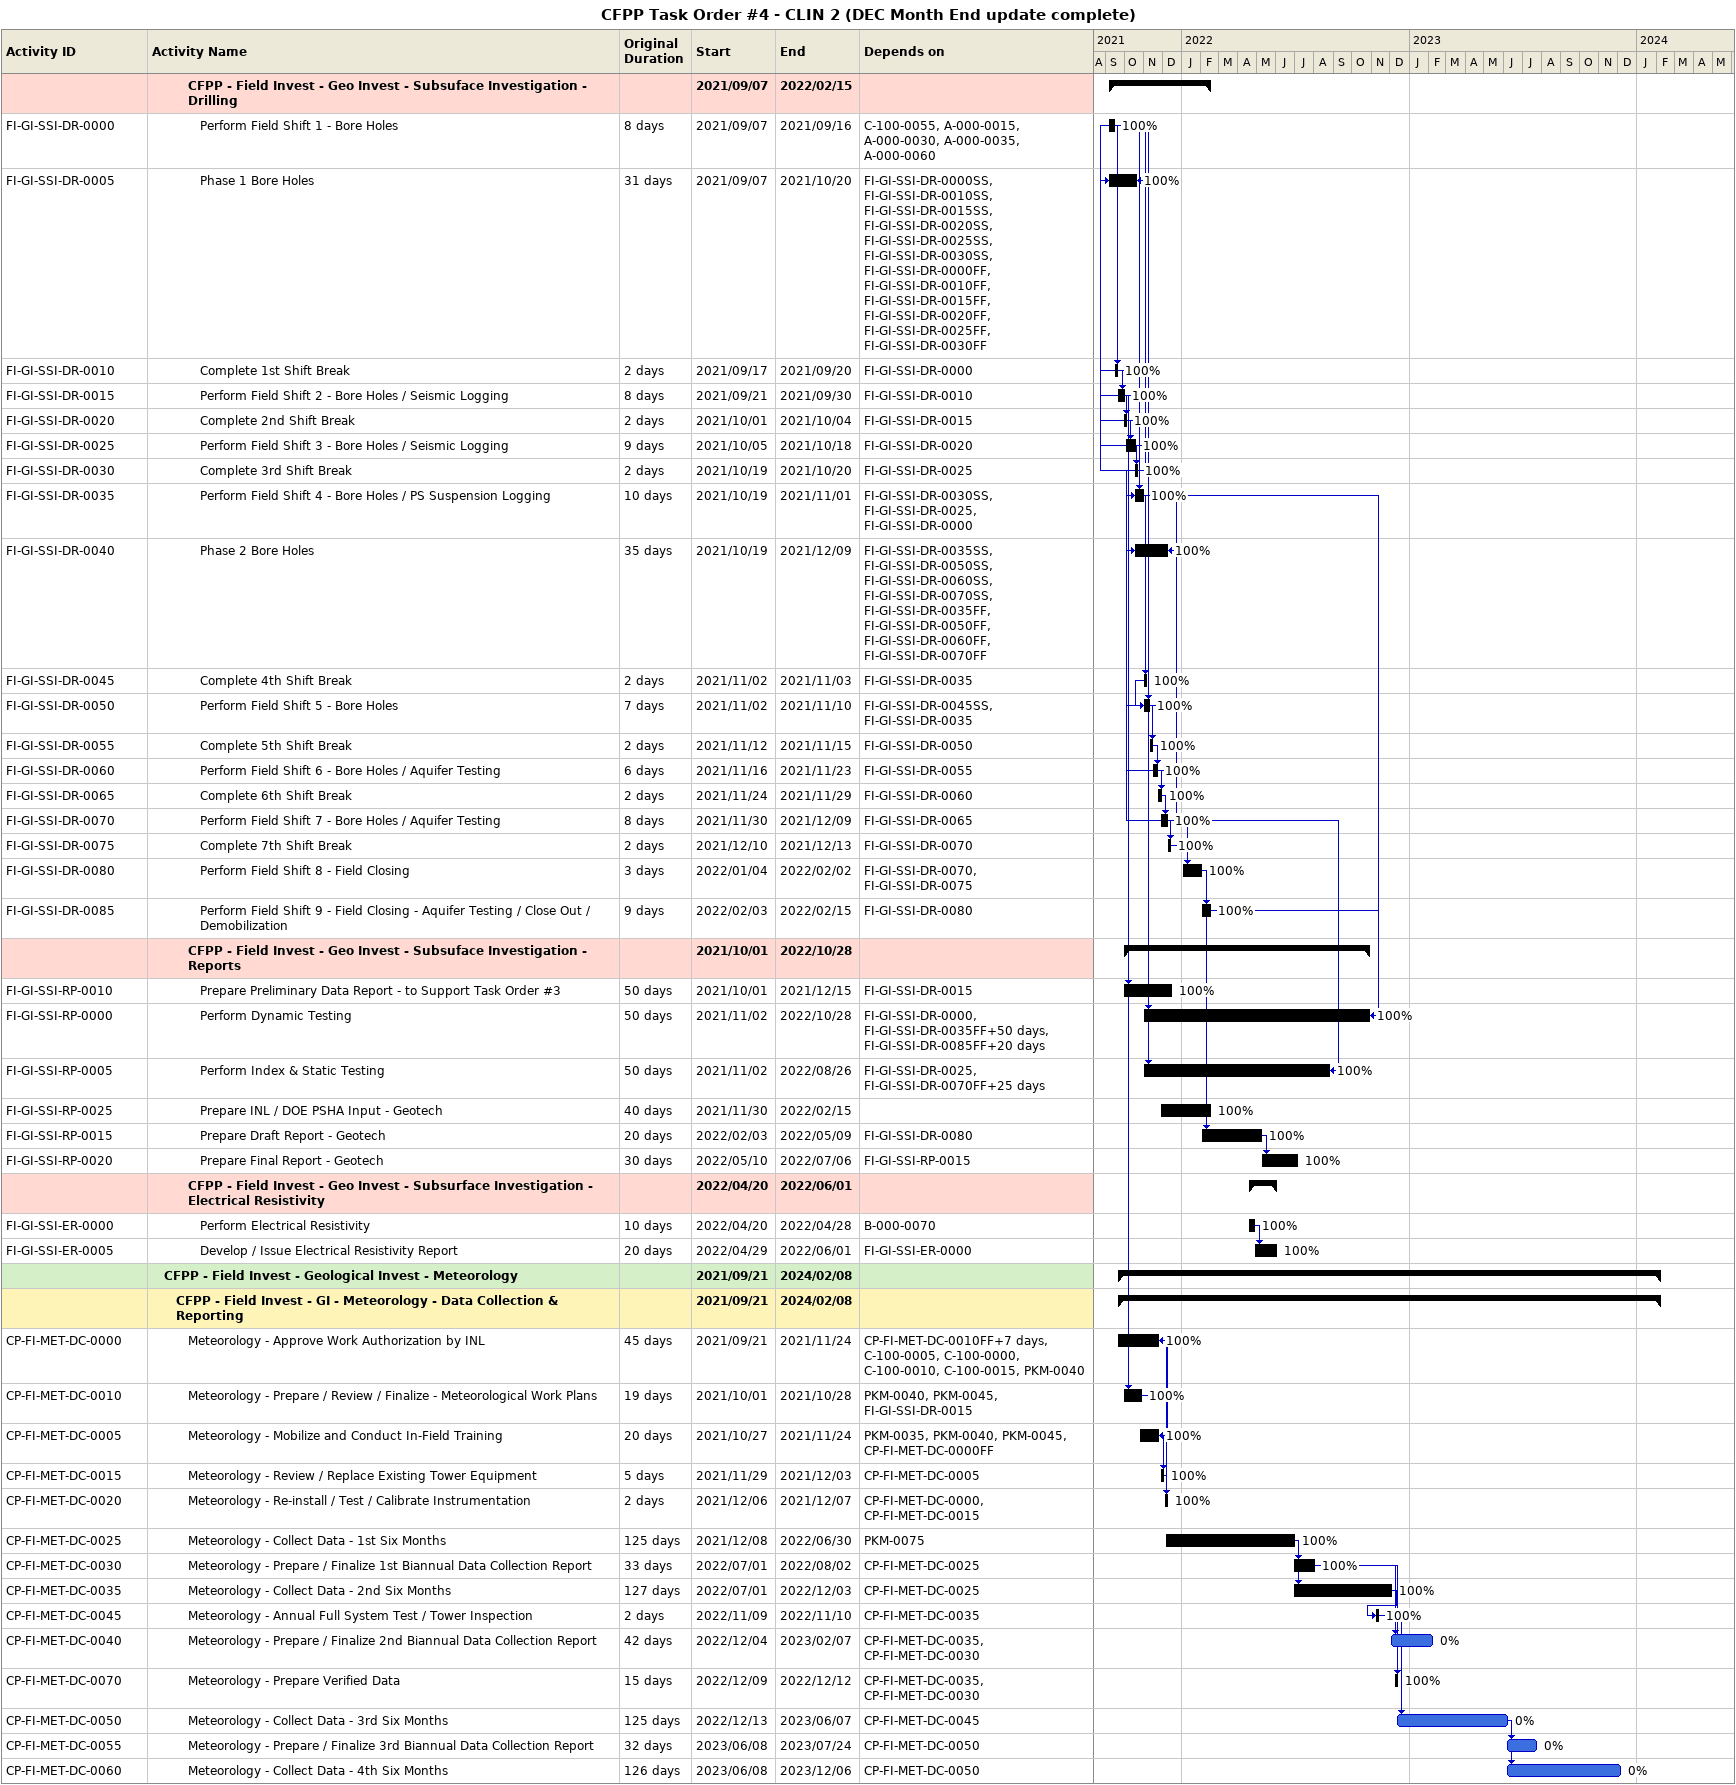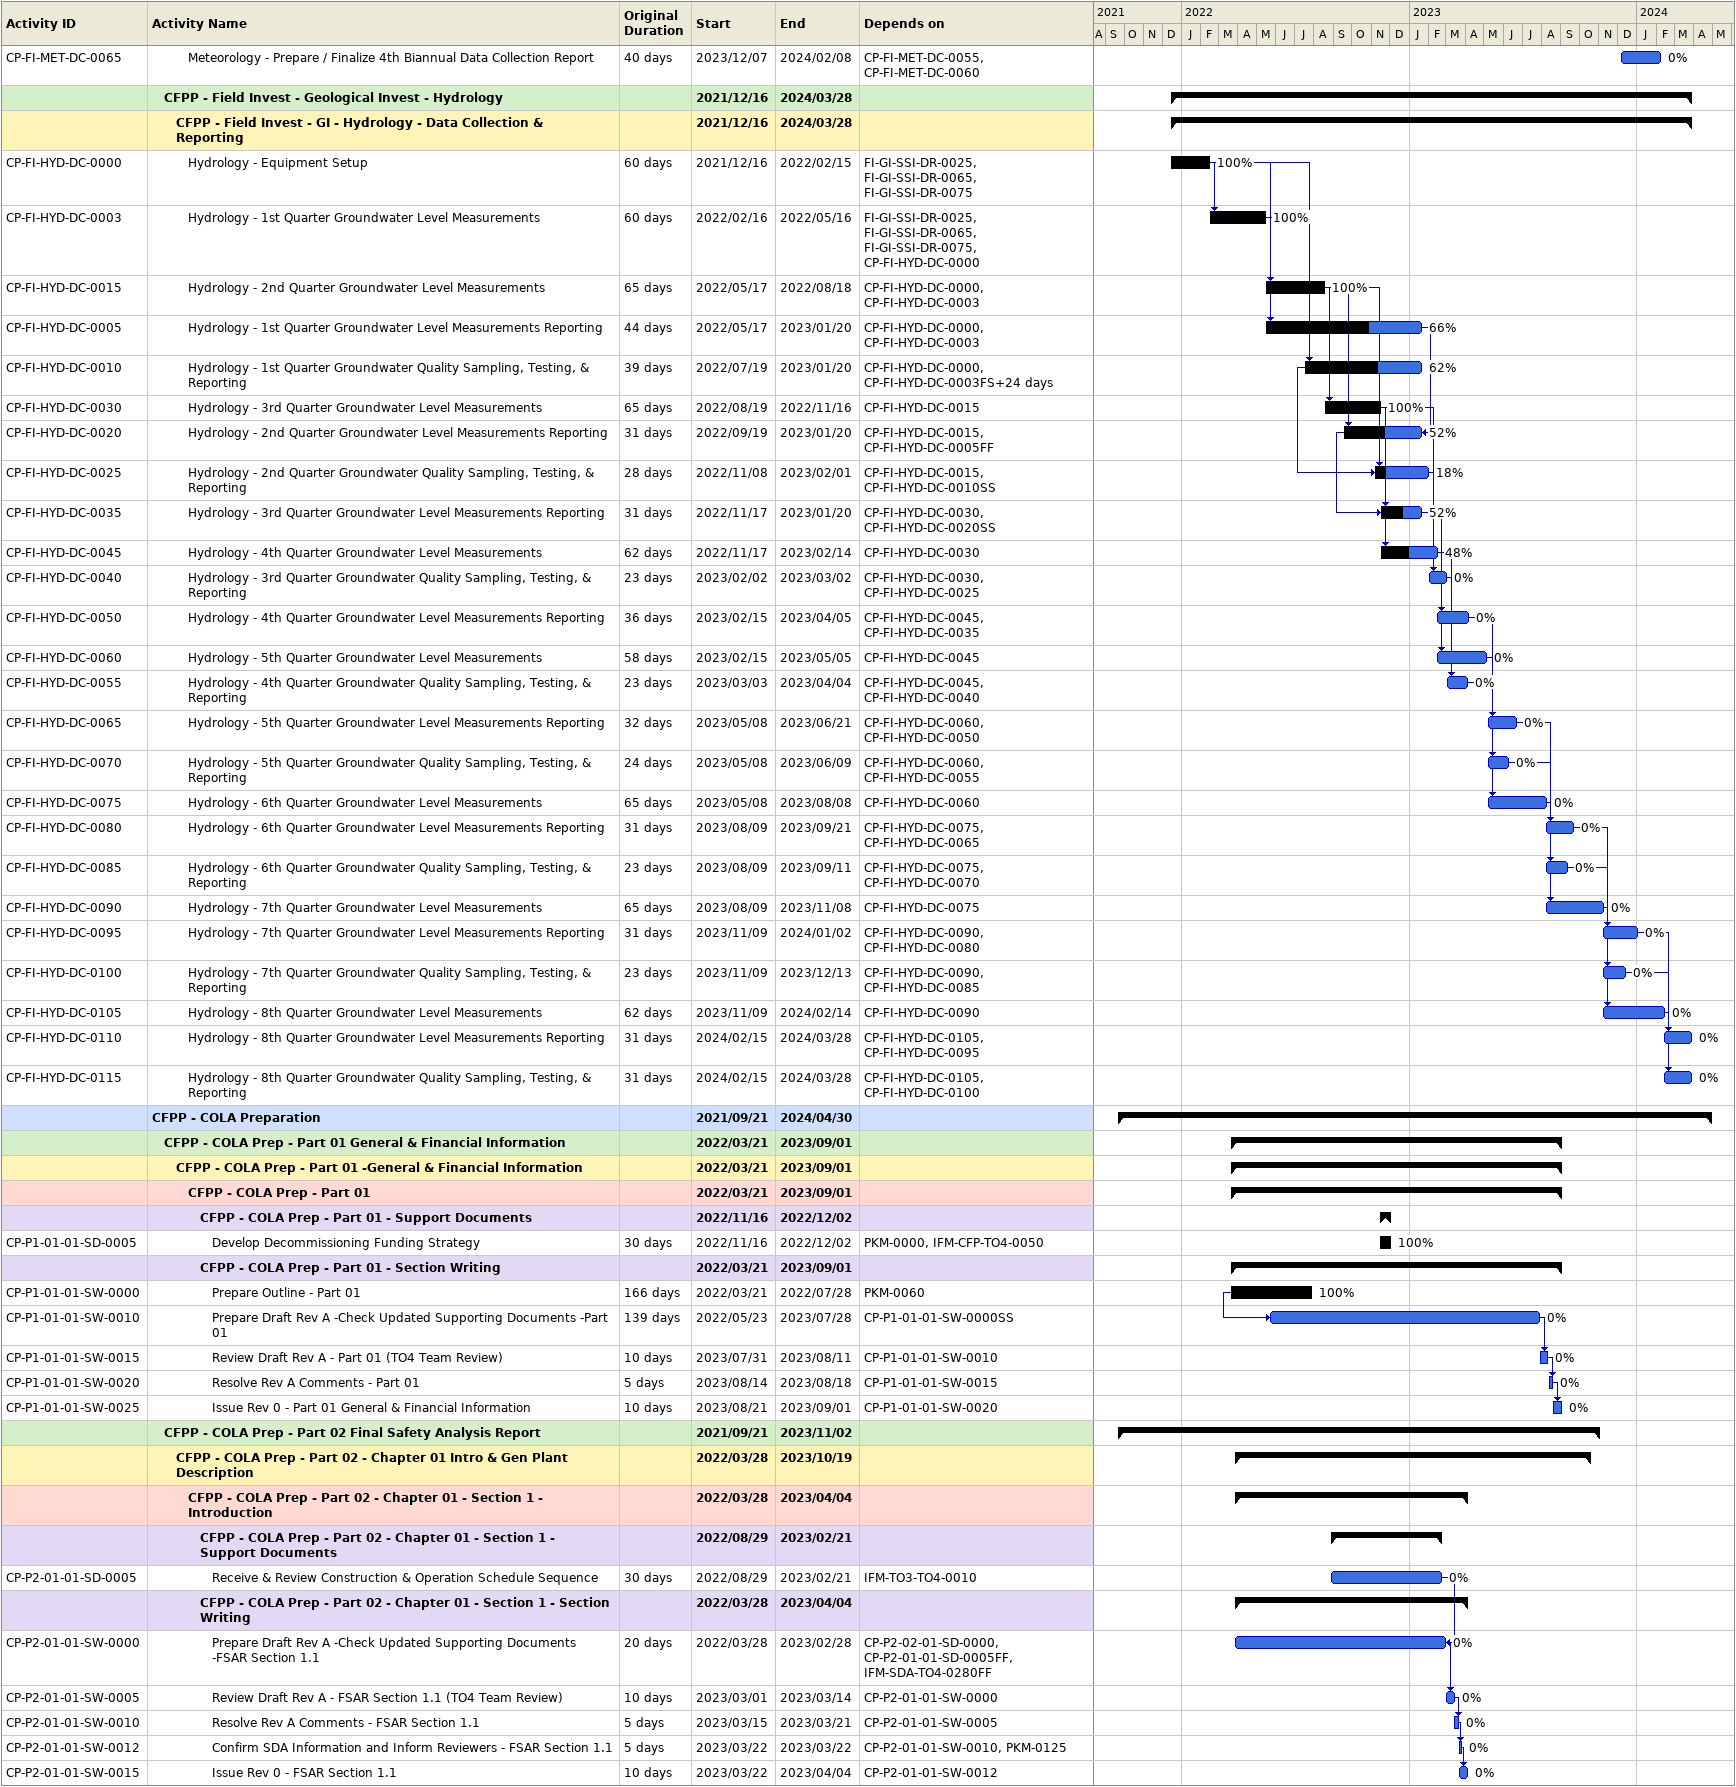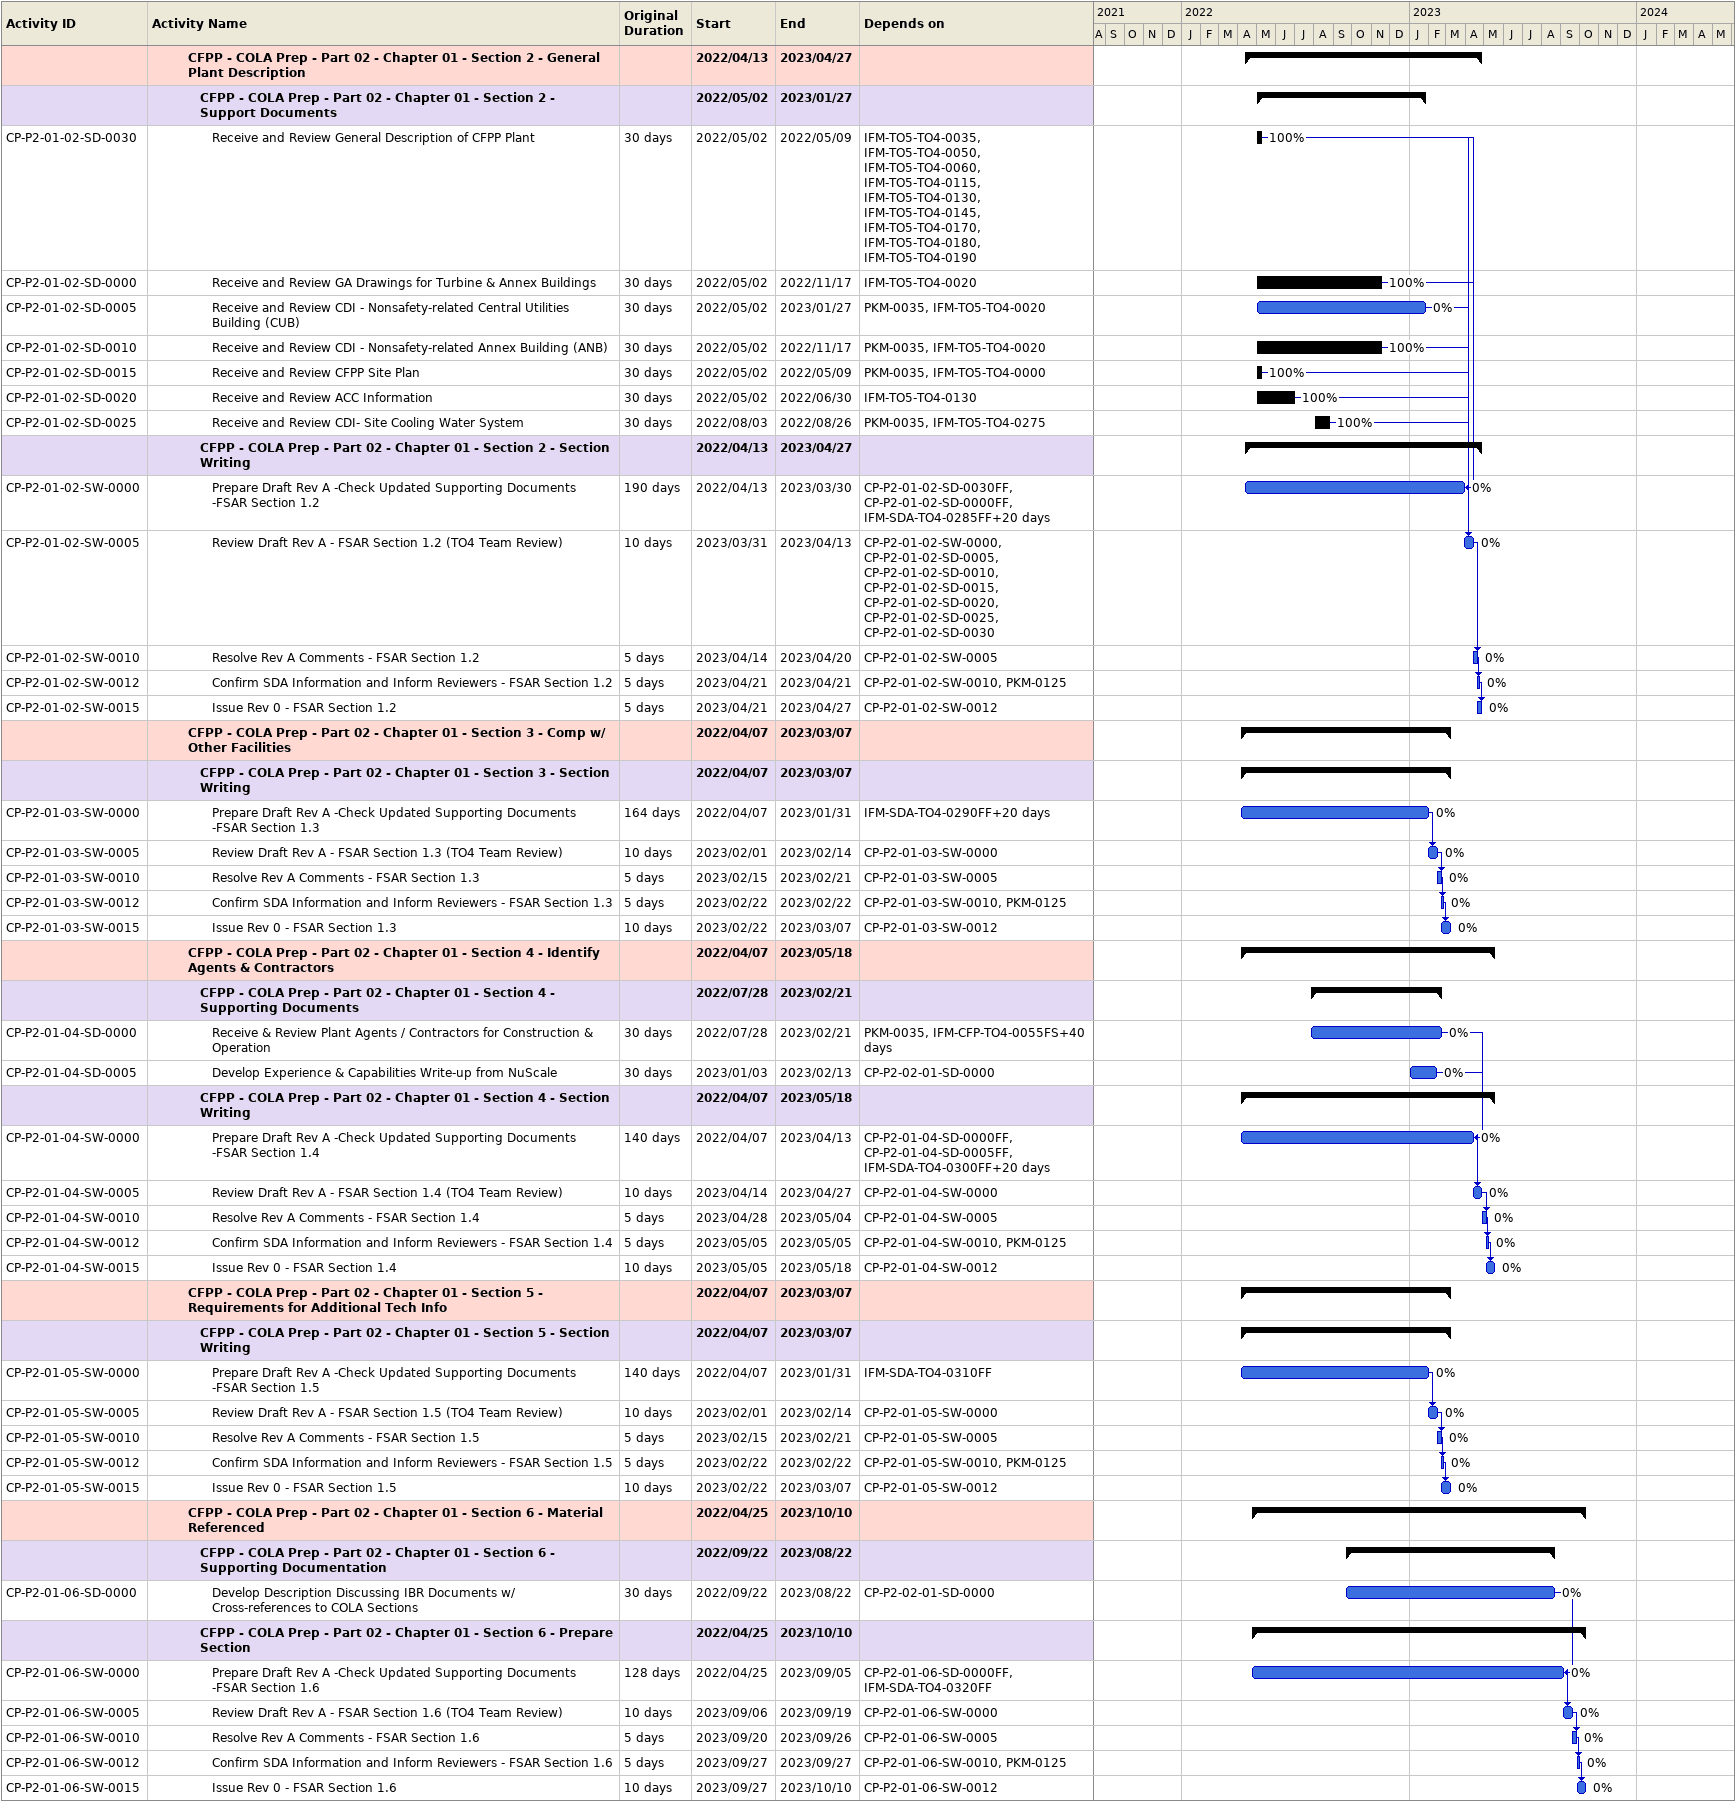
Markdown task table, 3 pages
CFPP Task Order #4 - CLIN 2 (DEC Month End update complete)

| ID | Level | Task | Original duration | Start | Finish | Predecessors | % complete |
|---|---|---|---|---|---|---|---|
|  | 4 | **CFPP - Field Invest - Geo Invest - Subsuface Investigation - Drilling** |  | 2021-09-07 | 2022-02-15 |  |  |
| FI-GI-SSI-DR-0000 | 5 | Perform Field Shift 1 - Bore Holes | 8d | 2021-09-07 | 2021-09-16 | C-100-0055, A-000-0015, A-000-0030, A-000-0035, A-000-0060 | 100 |
| FI-GI-SSI-DR-0005 | 5 | Phase 1 Bore Holes | 31d | 2021-09-07 | 2021-10-20 | FI-GI-SSI-DR-0000SS, FI-GI-SSI-DR-0010SS, FI-GI-SSI-DR-0015SS, FI-GI-SSI-DR-0020SS, FI-GI-SSI-DR-0025SS, FI-GI-SSI-DR-0030SS, FI-GI-SSI-DR-0000FF, FI-GI-SSI-DR-0010FF, FI-GI-SSI-DR-0015FF, FI-GI-SSI-DR-0020FF, FI-GI-SSI-DR-0025FF, FI-GI-SSI-DR-0030FF | 100 |
| FI-GI-SSI-DR-0010 | 5 | Complete 1st Shift Break | 2d | 2021-09-17 | 2021-09-20 | FI-GI-SSI-DR-0000 | 100 |
| FI-GI-SSI-DR-0015 | 5 | Perform Field Shift 2 - Bore Holes / Seismic Logging | 8d | 2021-09-21 | 2021-09-30 | FI-GI-SSI-DR-0010 | 100 |
| FI-GI-SSI-DR-0020 | 5 | Complete 2nd Shift Break | 2d | 2021-10-01 | 2021-10-04 | FI-GI-SSI-DR-0015 | 100 |
| FI-GI-SSI-DR-0025 | 5 | Perform Field Shift 3 - Bore Holes / Seismic Logging | 9d | 2021-10-05 | 2021-10-18 | FI-GI-SSI-DR-0020 | 100 |
| FI-GI-SSI-DR-0030 | 5 | Complete 3rd Shift Break | 2d | 2021-10-19 | 2021-10-20 | FI-GI-SSI-DR-0025 | 100 |
| FI-GI-SSI-DR-0035 | 5 | Perform Field Shift 4 - Bore Holes / PS Suspension Logging | 10d | 2021-10-19 | 2021-11-01 | FI-GI-SSI-DR-0030SS, FI-GI-SSI-DR-0025, FI-GI-SSI-DR-0000 | 100 |
| FI-GI-SSI-DR-0040 | 5 | Phase 2 Bore Holes | 35d | 2021-10-19 | 2021-12-09 | FI-GI-SSI-DR-0035SS, FI-GI-SSI-DR-0050SS, FI-GI-SSI-DR-0060SS, FI-GI-SSI-DR-0070SS, FI-GI-SSI-DR-0035FF, FI-GI-SSI-DR-0050FF, FI-GI-SSI-DR-0060FF, FI-GI-SSI-DR-0070FF | 100 |
| FI-GI-SSI-DR-0045 | 5 | Complete 4th Shift Break | 2d | 2021-11-02 | 2021-11-03 | FI-GI-SSI-DR-0035 | 100 |
| FI-GI-SSI-DR-0050 | 5 | Perform Field Shift 5 - Bore Holes | 7d | 2021-11-02 | 2021-11-10 | FI-GI-SSI-DR-0045SS, FI-GI-SSI-DR-0035 | 100 |
| FI-GI-SSI-DR-0055 | 5 | Complete 5th Shift Break | 2d | 2021-11-12 | 2021-11-15 | FI-GI-SSI-DR-0050 | 100 |
| FI-GI-SSI-DR-0060 | 5 | Perform Field Shift 6 - Bore Holes / Aquifer Testing | 6d | 2021-11-16 | 2021-11-23 | FI-GI-SSI-DR-0055 | 100 |
| FI-GI-SSI-DR-0065 | 5 | Complete 6th Shift Break | 2d | 2021-11-24 | 2021-11-29 | FI-GI-SSI-DR-0060 | 100 |
| FI-GI-SSI-DR-0070 | 5 | Perform Field Shift 7 - Bore Holes / Aquifer Testing | 8d | 2021-11-30 | 2021-12-09 | FI-GI-SSI-DR-0065 | 100 |
| FI-GI-SSI-DR-0075 | 5 | Complete 7th Shift Break | 2d | 2021-12-10 | 2021-12-13 | FI-GI-SSI-DR-0070 | 100 |
| FI-GI-SSI-DR-0080 | 5 | Perform Field Shift 8 - Field Closing | 3d | 2022-01-04 | 2022-02-02 | FI-GI-SSI-DR-0070, FI-GI-SSI-DR-0075 | 100 |
| FI-GI-SSI-DR-0085 | 5 | Perform Field Shift 9 - Field Closing - Aquifer Testing / Close Out / Demobilization | 9d | 2022-02-03 | 2022-02-15 | FI-GI-SSI-DR-0080 | 100 |
|  | 4 | **CFPP - Field Invest - Geo Invest - Subsuface Investigation - Reports** |  | 2021-10-01 | 2022-10-28 |  |  |
| FI-GI-SSI-RP-0010 | 5 | Prepare Preliminary Data Report - to Support Task Order #3 | 50d | 2021-10-01 | 2021-12-15 | FI-GI-SSI-DR-0015 | 100 |
| FI-GI-SSI-RP-0000 | 5 | Perform Dynamic Testing | 50d | 2021-11-02 | 2022-10-28 | FI-GI-SSI-DR-0000, FI-GI-SSI-DR-0035FF+50d, FI-GI-SSI-DR-0085FF+20d | 100 |
| FI-GI-SSI-RP-0005 | 5 | Perform Index & Static Testing | 50d | 2021-11-02 | 2022-08-26 | FI-GI-SSI-DR-0025, FI-GI-SSI-DR-0070FF+25d | 100 |
| FI-GI-SSI-RP-0025 | 5 | Prepare INL / DOE PSHA Input - Geotech | 40d | 2021-11-30 | 2022-02-15 |  | 100 |
| FI-GI-SSI-RP-0015 | 5 | Prepare Draft Report - Geotech | 20d | 2022-02-03 | 2022-05-09 | FI-GI-SSI-DR-0080 | 100 |
| FI-GI-SSI-RP-0020 | 5 | Prepare Final Report - Geotech | 30d | 2022-05-10 | 2022-07-06 | FI-GI-SSI-RP-0015 | 100 |
|  | 4 | **CFPP - Field Invest - Geo Invest - Subsurface Investigation - Electrical Resistivity** |  | 2022-04-20 | 2022-06-01 |  |  |
| FI-GI-SSI-ER-0000 | 5 | Perform Electrical Resistivity | 10d | 2022-04-20 | 2022-04-28 | B-000-0070 | 100 |
| FI-GI-SSI-ER-0005 | 5 | Develop / Issue Electrical Resistivity Report | 20d | 2022-04-29 | 2022-06-01 | FI-GI-SSI-ER-0000 | 100 |
|  | 2 | **CFPP - Field Invest - Geological Invest - Meteorology** |  | 2021-09-21 | 2024-02-08 |  |  |
|  | 3 | **CFPP - Field Invest - GI - Meteorology - Data Collection & Reporting** |  | 2021-09-21 | 2024-02-08 |  |  |
| CP-FI-MET-DC-0000 | 4 | Meteorology - Approve Work Authorization by INL | 45d | 2021-09-21 | 2021-11-24 | CP-FI-MET-DC-0010FF+7d, C-100-0005, C-100-0000, C-100-0010, C-100-0015, PKM-0040 | 100 |
| CP-FI-MET-DC-0010 | 4 | Meteorology - Prepare / Review / Finalize - Meteorological Work Plans | 19d | 2021-10-01 | 2021-10-28 | PKM-0040, PKM-0045, FI-GI-SSI-DR-0015 | 100 |
| CP-FI-MET-DC-0005 | 4 | Meteorology - Mobilize and Conduct In-Field Training | 20d | 2021-10-27 | 2021-11-24 | PKM-0035, PKM-0040, PKM-0045, CP-FI-MET-DC-0000FF | 100 |
| CP-FI-MET-DC-0015 | 4 | Meteorology - Review / Replace Existing Tower Equipment | 5d | 2021-11-29 | 2021-12-03 | CP-FI-MET-DC-0005 | 100 |
| CP-FI-MET-DC-0020 | 4 | Meteorology - Re-install / Test / Calibrate Instrumentation | 2d | 2021-12-06 | 2021-12-07 | CP-FI-MET-DC-0000, CP-FI-MET-DC-0015 | 100 |
| CP-FI-MET-DC-0025 | 4 | Meteorology - Collect Data - 1st Six Months | 125d | 2021-12-08 | 2022-06-30 | PKM-0075 | 100 |
| CP-FI-MET-DC-0030 | 4 | Meteorology - Prepare / Finalize 1st Biannual Data Collection Report | 33d | 2022-07-01 | 2022-08-02 | CP-FI-MET-DC-0025 | 100 |
| CP-FI-MET-DC-0035 | 4 | Meteorology - Collect Data - 2nd Six Months | 127d | 2022-07-01 | 2022-12-03 | CP-FI-MET-DC-0025 | 100 |
| CP-FI-MET-DC-0045 | 4 | Meteorology - Annual Full System Test / Tower Inspection | 2d | 2022-11-09 | 2022-11-10 | CP-FI-MET-DC-0035 | 100 |
| CP-FI-MET-DC-0040 | 4 | Meteorology - Prepare / Finalize 2nd Biannual Data Collection Report | 42d | 2022-12-04 | 2023-02-07 | CP-FI-MET-DC-0035, CP-FI-MET-DC-0030 | 0 |
| CP-FI-MET-DC-0070 | 4 | Meteorology - Prepare Verified Data | 15d | 2022-12-09 | 2022-12-12 | CP-FI-MET-DC-0035, CP-FI-MET-DC-0030 | 100 |
| CP-FI-MET-DC-0050 | 4 | Meteorology - Collect Data - 3rd Six Months | 125d | 2022-12-13 | 2023-06-07 | CP-FI-MET-DC-0045 | 0 |
| CP-FI-MET-DC-0055 | 4 | Meteorology - Prepare / Finalize 3rd Biannual Data Collection Report | 32d | 2023-06-08 | 2023-07-24 | CP-FI-MET-DC-0050 | 0 |
| CP-FI-MET-DC-0060 | 4 | Meteorology - Collect Data - 4th Six Months | 126d | 2023-06-08 | 2023-12-06 | CP-FI-MET-DC-0050 | 0 |
| CP-FI-MET-DC-0065 | 4 | Meteorology - Prepare / Finalize 4th Biannual Data Collection Report | 40d | 2023-12-07 | 2024-02-08 | CP-FI-MET-DC-0055, CP-FI-MET-DC-0060 | 0 |
|  | 2 | **CFPP - Field Invest - Geological Invest - Hydrology** |  | 2021-12-16 | 2024-03-28 |  |  |
|  | 3 | **CFPP - Field Invest - GI - Hydrology - Data Collection & Reporting** |  | 2021-12-16 | 2024-03-28 |  |  |
| CP-FI-HYD-DC-0000 | 4 | Hydrology - Equipment Setup | 60d | 2021-12-16 | 2022-02-15 | FI-GI-SSI-DR-0025, FI-GI-SSI-DR-0065, FI-GI-SSI-DR-0075 | 100 |
| CP-FI-HYD-DC-0003 | 4 | Hydrology - 1st Quarter Groundwater Level Measurements | 60d | 2022-02-16 | 2022-05-16 | FI-GI-SSI-DR-0025, FI-GI-SSI-DR-0065, FI-GI-SSI-DR-0075, CP-FI-HYD-DC-0000 | 100 |
| CP-FI-HYD-DC-0015 | 4 | Hydrology - 2nd Quarter Groundwater Level Measurements | 65d | 2022-05-17 | 2022-08-18 | CP-FI-HYD-DC-0000, CP-FI-HYD-DC-0003 | 100 |
| CP-FI-HYD-DC-0005 | 4 | Hydrology - 1st Quarter Groundwater Level Measurements Reporting | 44d | 2022-05-17 | 2023-01-20 | CP-FI-HYD-DC-0000, CP-FI-HYD-DC-0003 | 66 |
| CP-FI-HYD-DC-0010 | 4 | Hydrology - 1st Quarter Groundwater Quality Sampling, Testing, & Reporting | 39d | 2022-07-19 | 2023-01-20 | CP-FI-HYD-DC-0000, CP-FI-HYD-DC-0003FS+24d | 62 |
| CP-FI-HYD-DC-0030 | 4 | Hydrology - 3rd Quarter Groundwater Level Measurements | 65d | 2022-08-19 | 2022-11-16 | CP-FI-HYD-DC-0015 | 100 |
| CP-FI-HYD-DC-0020 | 4 | Hydrology - 2nd Quarter Groundwater Level Measurements Reporting | 31d | 2022-09-19 | 2023-01-20 | CP-FI-HYD-DC-0015, CP-FI-HYD-DC-0005FF | 52 |
| CP-FI-HYD-DC-0025 | 4 | Hydrology - 2nd Quarter Groundwater Quality Sampling, Testing, & Reporting | 28d | 2022-11-08 | 2023-02-01 | CP-FI-HYD-DC-0015, CP-FI-HYD-DC-0010SS | 18 |
| CP-FI-HYD-DC-0035 | 4 | Hydrology - 3rd Quarter Groundwater Level Measurements Reporting | 31d | 2022-11-17 | 2023-01-20 | CP-FI-HYD-DC-0030, CP-FI-HYD-DC-0020SS | 52 |
| CP-FI-HYD-DC-0045 | 4 | Hydrology - 4th Quarter Groundwater Level Measurements | 62d | 2022-11-17 | 2023-02-14 | CP-FI-HYD-DC-0030 | 48 |
| CP-FI-HYD-DC-0040 | 4 | Hydrology - 3rd Quarter Groundwater Quality Sampling, Testing, & Reporting | 23d | 2023-02-02 | 2023-03-02 | CP-FI-HYD-DC-0030, CP-FI-HYD-DC-0025 | 0 |
| CP-FI-HYD-DC-0050 | 4 | Hydrology - 4th Quarter Groundwater Level Measurements Reporting | 36d | 2023-02-15 | 2023-04-05 | CP-FI-HYD-DC-0045, CP-FI-HYD-DC-0035 | 0 |
| CP-FI-HYD-DC-0060 | 4 | Hydrology - 5th Quarter Groundwater Level Measurements | 58d | 2023-02-15 | 2023-05-05 | CP-FI-HYD-DC-0045 | 0 |
| CP-FI-HYD-DC-0055 | 4 | Hydrology - 4th Quarter Groundwater Quality Sampling, Testing, & Reporting | 23d | 2023-03-03 | 2023-04-04 | CP-FI-HYD-DC-0045, CP-FI-HYD-DC-0040 | 0 |
| CP-FI-HYD-DC-0065 | 4 | Hydrology - 5th Quarter Groundwater Level Measurements Reporting | 32d | 2023-05-08 | 2023-06-21 | CP-FI-HYD-DC-0060, CP-FI-HYD-DC-0050 | 0 |
| CP-FI-HYD-DC-0070 | 4 | Hydrology - 5th Quarter Groundwater Quality Sampling, Testing, & Reporting | 24d | 2023-05-08 | 2023-06-09 | CP-FI-HYD-DC-0060, CP-FI-HYD-DC-0055 | 0 |
| CP-FI-HYD-DC-0075 | 4 | Hydrology - 6th Quarter Groundwater Level Measurements | 65d | 2023-05-08 | 2023-08-08 | CP-FI-HYD-DC-0060 | 0 |
| CP-FI-HYD-DC-0080 | 4 | Hydrology - 6th Quarter Groundwater Level Measurements Reporting | 31d | 2023-08-09 | 2023-09-21 | CP-FI-HYD-DC-0075, CP-FI-HYD-DC-0065 | 0 |
| CP-FI-HYD-DC-0085 | 4 | Hydrology - 6th Quarter Groundwater Quality Sampling, Testing, & Reporting | 23d | 2023-08-09 | 2023-09-11 | CP-FI-HYD-DC-0075, CP-FI-HYD-DC-0070 | 0 |
| CP-FI-HYD-DC-0090 | 4 | Hydrology - 7th Quarter Groundwater Level Measurements | 65d | 2023-08-09 | 2023-11-08 | CP-FI-HYD-DC-0075 | 0 |
| CP-FI-HYD-DC-0095 | 4 | Hydrology - 7th Quarter Groundwater Level Measurements Reporting | 31d | 2023-11-09 | 2024-01-02 | CP-FI-HYD-DC-0090, CP-FI-HYD-DC-0080 | 0 |
| CP-FI-HYD-DC-0100 | 4 | Hydrology - 7th Quarter Groundwater Quality Sampling, Testing, & Reporting | 23d | 2023-11-09 | 2023-12-13 | CP-FI-HYD-DC-0090, CP-FI-HYD-DC-0085 | 0 |
| CP-FI-HYD-DC-0105 | 4 | Hydrology - 8th Quarter Groundwater Level Measurements | 62d | 2023-11-09 | 2024-02-14 | CP-FI-HYD-DC-0090 | 0 |
| CP-FI-HYD-DC-0110 | 4 | Hydrology - 8th Quarter Groundwater Level Measurements Reporting | 31d | 2024-02-15 | 2024-03-28 | CP-FI-HYD-DC-0105, CP-FI-HYD-DC-0095 | 0 |
| CP-FI-HYD-DC-0115 | 4 | Hydrology - 8th Quarter Groundwater Quality Sampling, Testing, & Reporting | 31d | 2024-02-15 | 2024-03-28 | CP-FI-HYD-DC-0105, CP-FI-HYD-DC-0100 | 0 |
|  | 1 | **CFPP - COLA Preparation** |  | 2021-09-21 | 2024-04-30 |  |  |
|  | 2 | **CFPP - COLA Prep - Part 01 General & Financial Information** |  | 2022-03-21 | 2023-09-01 |  |  |
|  | 3 | **CFPP - COLA Prep - Part 01 -General & Financial Information** |  | 2022-03-21 | 2023-09-01 |  |  |
|  | 4 | **CFPP - COLA Prep - Part 01** |  | 2022-03-21 | 2023-09-01 |  |  |
|  | 5 | **CFPP - COLA Prep - Part 01 - Support Documents** |  | 2022-11-16 | 2022-12-02 |  |  |
| CP-P1-01-01-SD-0005 | 6 | Develop Decommissioning Funding Strategy | 30d | 2022-11-16 | 2022-12-02 | PKM-0000, IFM-CFP-TO4-0050 | 100 |
|  | 5 | **CFPP - COLA Prep - Part 01 - Section Writing** |  | 2022-03-21 | 2023-09-01 |  |  |
| CP-P1-01-01-SW-0000 | 6 | Prepare Outline - Part 01 | 166d | 2022-03-21 | 2022-07-28 | PKM-0060 | 100 |
| CP-P1-01-01-SW-0010 | 6 | Prepare Draft Rev A -Check Updated Supporting Documents -Part 01 | 139d | 2022-05-23 | 2023-07-28 | CP-P1-01-01-SW-0000SS | 0 |
| CP-P1-01-01-SW-0015 | 6 | Review Draft Rev A - Part 01 (TO4 Team Review) | 10d | 2023-07-31 | 2023-08-11 | CP-P1-01-01-SW-0010 | 0 |
| CP-P1-01-01-SW-0020 | 6 | Resolve Rev A Comments - Part 01 | 5d | 2023-08-14 | 2023-08-18 | CP-P1-01-01-SW-0015 | 0 |
| CP-P1-01-01-SW-0025 | 6 | Issue Rev 0 - Part 01 General & Financial Information | 10d | 2023-08-21 | 2023-09-01 | CP-P1-01-01-SW-0020 | 0 |
|  | 2 | **CFPP - COLA Prep - Part 02 Final Safety Analysis Report** |  | 2021-09-21 | 2023-11-02 |  |  |
|  | 3 | **CFPP - COLA Prep - Part 02 - Chapter 01 Intro & Gen Plant Description** |  | 2022-03-28 | 2023-10-19 |  |  |
|  | 4 | **CFPP - COLA Prep - Part 02 - Chapter 01 - Section 1 - Introduction** |  | 2022-03-28 | 2023-04-04 |  |  |
|  | 5 | **CFPP - COLA Prep - Part 02 - Chapter 01 - Section 1 - Support Documents** |  | 2022-08-29 | 2023-02-21 |  |  |
| CP-P2-01-01-SD-0005 | 6 | Receive & Review Construction & Operation Schedule Sequence | 30d | 2022-08-29 | 2023-02-21 | IFM-TO3-TO4-0010 | 0 |
|  | 5 | **CFPP - COLA Prep - Part 02 - Chapter 01 - Section 1 - Section Writing** |  | 2022-03-28 | 2023-04-04 |  |  |
| CP-P2-01-01-SW-0000 | 6 | Prepare Draft Rev A -Check Updated Supporting Documents -FSAR Section 1.1 | 20d | 2022-03-28 | 2023-02-28 | CP-P2-02-01-SD-0000, CP-P2-01-01-SD-0005FF, IFM-SDA-TO4-0280FF | 0 |
| CP-P2-01-01-SW-0005 | 6 | Review Draft Rev A - FSAR Section 1.1 (TO4 Team Review) | 10d | 2023-03-01 | 2023-03-14 | CP-P2-01-01-SW-0000 | 0 |
| CP-P2-01-01-SW-0010 | 6 | Resolve Rev A Comments - FSAR Section 1.1 | 5d | 2023-03-15 | 2023-03-21 | CP-P2-01-01-SW-0005 | 0 |
| CP-P2-01-01-SW-0012 | 6 | Confirm SDA Information and Inform Reviewers - FSAR Section 1.1 | 5d | 2023-03-22 | 2023-03-22 | CP-P2-01-01-SW-0010, PKM-0125 | 0 |
| CP-P2-01-01-SW-0015 | 6 | Issue Rev 0 - FSAR Section 1.1 | 10d | 2023-03-22 | 2023-04-04 | CP-P2-01-01-SW-0012 | 0 |
|  | 4 | **CFPP - COLA Prep - Part 02 - Chapter 01 - Section 2 - General Plant Description** |  | 2022-04-13 | 2023-04-27 |  |  |
|  | 5 | **CFPP - COLA Prep - Part 02 - Chapter 01 - Section 2 - Support Documents** |  | 2022-05-02 | 2023-01-27 |  |  |
| CP-P2-01-02-SD-0030 | 6 | Receive and Review General Description of CFPP Plant | 30d | 2022-05-02 | 2022-05-09 | IFM-TO5-TO4-0035, IFM-TO5-TO4-0050, IFM-TO5-TO4-0060, IFM-TO5-TO4-0115, IFM-TO5-TO4-0130, IFM-TO5-TO4-0145, IFM-TO5-TO4-0170, IFM-TO5-TO4-0180, IFM-TO5-TO4-0190 | 100 |
| CP-P2-01-02-SD-0000 | 6 | Receive and Review GA Drawings for Turbine & Annex Buildings | 30d | 2022-05-02 | 2022-11-17 | IFM-TO5-TO4-0020 | 100 |
| CP-P2-01-02-SD-0005 | 6 | Receive and Review CDI - Nonsafety-related Central Utilities Building (CUB) | 30d | 2022-05-02 | 2023-01-27 | PKM-0035, IFM-TO5-TO4-0020 | 0 |
| CP-P2-01-02-SD-0010 | 6 | Receive and Review CDI - Nonsafety-related Annex Building (ANB) | 30d | 2022-05-02 | 2022-11-17 | PKM-0035, IFM-TO5-TO4-0020 | 100 |
| CP-P2-01-02-SD-0015 | 6 | Receive and Review CFPP Site Plan | 30d | 2022-05-02 | 2022-05-09 | PKM-0035, IFM-TO5-TO4-0000 | 100 |
| CP-P2-01-02-SD-0020 | 6 | Receive and Review ACC Information | 30d | 2022-05-02 | 2022-06-30 | IFM-TO5-TO4-0130 | 100 |
| CP-P2-01-02-SD-0025 | 6 | Receive and Review CDI- Site Cooling Water System | 30d | 2022-08-03 | 2022-08-26 | PKM-0035, IFM-TO5-TO4-0275 | 100 |
|  | 5 | **CFPP - COLA Prep - Part 02 - Chapter 01 - Section 2 - Section Writing** |  | 2022-04-13 | 2023-04-27 |  |  |
| CP-P2-01-02-SW-0000 | 6 | Prepare Draft Rev A -Check Updated Supporting Documents -FSAR Section 1.2 | 190d | 2022-04-13 | 2023-03-30 | CP-P2-01-02-SD-0030FF, CP-P2-01-02-SD-0000FF, IFM-SDA-TO4-0285FF+20d | 0 |
| CP-P2-01-02-SW-0005 | 6 | Review Draft Rev A - FSAR Section 1.2 (TO4 Team Review) | 10d | 2023-03-31 | 2023-04-13 | CP-P2-01-02-SW-0000, CP-P2-01-02-SD-0005, CP-P2-01-02-SD-0010, CP-P2-01-02-SD-0015, CP-P2-01-02-SD-0020, CP-P2-01-02-SD-0025, CP-P2-01-02-SD-0030 | 0 |
| CP-P2-01-02-SW-0010 | 6 | Resolve Rev A Comments - FSAR Section 1.2 | 5d | 2023-04-14 | 2023-04-20 | CP-P2-01-02-SW-0005 | 0 |
| CP-P2-01-02-SW-0012 | 6 | Confirm SDA Information and Inform Reviewers - FSAR Section 1.2 | 5d | 2023-04-21 | 2023-04-21 | CP-P2-01-02-SW-0010, PKM-0125 | 0 |
| CP-P2-01-02-SW-0015 | 6 | Issue Rev 0 - FSAR Section 1.2 | 5d | 2023-04-21 | 2023-04-27 | CP-P2-01-02-SW-0012 | 0 |
|  | 4 | **CFPP - COLA Prep - Part 02 - Chapter 01 - Section 3 - Comp w/ Other Facilities** |  | 2022-04-07 | 2023-03-07 |  |  |
|  | 5 | **CFPP - COLA Prep - Part 02 - Chapter 01 - Section 3 - Section Writing** |  | 2022-04-07 | 2023-03-07 |  |  |
| CP-P2-01-03-SW-0000 | 6 | Prepare Draft Rev A -Check Updated Supporting Documents -FSAR Section 1.3 | 164d | 2022-04-07 | 2023-01-31 | IFM-SDA-TO4-0290FF+20d | 0 |
| CP-P2-01-03-SW-0005 | 6 | Review Draft Rev A - FSAR Section 1.3 (TO4 Team Review) | 10d | 2023-02-01 | 2023-02-14 | CP-P2-01-03-SW-0000 | 0 |
| CP-P2-01-03-SW-0010 | 6 | Resolve Rev A Comments - FSAR Section 1.3 | 5d | 2023-02-15 | 2023-02-21 | CP-P2-01-03-SW-0005 | 0 |
| CP-P2-01-03-SW-0012 | 6 | Confirm SDA Information and Inform Reviewers - FSAR Section 1.3 | 5d | 2023-02-22 | 2023-02-22 | CP-P2-01-03-SW-0010, PKM-0125 | 0 |
| CP-P2-01-03-SW-0015 | 6 | Issue Rev 0 - FSAR Section 1.3 | 10d | 2023-02-22 | 2023-03-07 | CP-P2-01-03-SW-0012 | 0 |
|  | 4 | **CFPP - COLA Prep - Part 02 - Chapter 01 - Section 4 - Identify Agents & Contractors** |  | 2022-04-07 | 2023-05-18 |  |  |
|  | 5 | **CFPP - COLA Prep - Part 02 - Chapter 01 - Section 4 - Supporting Documents** |  | 2022-07-28 | 2023-02-21 |  |  |
| CP-P2-01-04-SD-0000 | 6 | Receive & Review Plant Agents / Contractors for Construction & Operation | 30d | 2022-07-28 | 2023-02-21 | PKM-0035, IFM-CFP-TO4-0055FS+40d | 0 |
| CP-P2-01-04-SD-0005 | 6 | Develop Experience & Capabilities Write-up from NuScale | 30d | 2023-01-03 | 2023-02-13 | CP-P2-02-01-SD-0000 | 0 |
|  | 5 | **CFPP - COLA Prep - Part 02 - Chapter 01 - Section 4 - Section Writing** |  | 2022-04-07 | 2023-05-18 |  |  |
| CP-P2-01-04-SW-0000 | 6 | Prepare Draft Rev A -Check Updated Supporting Documents -FSAR Section 1.4 | 140d | 2022-04-07 | 2023-04-13 | CP-P2-01-04-SD-0000FF, CP-P2-01-04-SD-0005FF, IFM-SDA-TO4-0300FF+20d | 0 |
| CP-P2-01-04-SW-0005 | 6 | Review Draft Rev A - FSAR Section 1.4 (TO4 Team Review) | 10d | 2023-04-14 | 2023-04-27 | CP-P2-01-04-SW-0000 | 0 |
| CP-P2-01-04-SW-0010 | 6 | Resolve Rev A Comments - FSAR Section 1.4 | 5d | 2023-04-28 | 2023-05-04 | CP-P2-01-04-SW-0005 | 0 |
| CP-P2-01-04-SW-0012 | 6 | Confirm SDA Information and Inform Reviewers - FSAR Section 1.4 | 5d | 2023-05-05 | 2023-05-05 | CP-P2-01-04-SW-0010, PKM-0125 | 0 |
| CP-P2-01-04-SW-0015 | 6 | Issue Rev 0 - FSAR Section 1.4 | 10d | 2023-05-05 | 2023-05-18 | CP-P2-01-04-SW-0012 | 0 |
|  | 4 | **CFPP - COLA Prep - Part 02 - Chapter 01 - Section 5 - Requirements for Additional Tech Info** |  | 2022-04-07 | 2023-03-07 |  |  |
|  | 5 | **CFPP - COLA Prep - Part 02 - Chapter 01 - Section 5 - Section Writing** |  | 2022-04-07 | 2023-03-07 |  |  |
| CP-P2-01-05-SW-0000 | 6 | Prepare Draft Rev A -Check Updated Supporting Documents -FSAR Section 1.5 | 140d | 2022-04-07 | 2023-01-31 | IFM-SDA-TO4-0310FF | 0 |
| CP-P2-01-05-SW-0005 | 6 | Review Draft Rev A - FSAR Section 1.5 (TO4 Team Review) | 10d | 2023-02-01 | 2023-02-14 | CP-P2-01-05-SW-0000 | 0 |
| CP-P2-01-05-SW-0010 | 6 | Resolve Rev A Comments - FSAR Section 1.5 | 5d | 2023-02-15 | 2023-02-21 | CP-P2-01-05-SW-0005 | 0 |
| CP-P2-01-05-SW-0012 | 6 | Confirm SDA Information and Inform Reviewers - FSAR Section 1.5 | 5d | 2023-02-22 | 2023-02-22 | CP-P2-01-05-SW-0010, PKM-0125 | 0 |
| CP-P2-01-05-SW-0015 | 6 | Issue Rev 0 - FSAR Section 1.5 | 10d | 2023-02-22 | 2023-03-07 | CP-P2-01-05-SW-0012 | 0 |
|  | 4 | **CFPP - COLA Prep - Part 02 - Chapter 01 - Section 6 - Material Referenced** |  | 2022-04-25 | 2023-10-10 |  |  |
|  | 5 | **CFPP - COLA Prep - Part 02 - Chapter 01 - Section 6 - Supporting Documentation** |  | 2022-09-22 | 2023-08-22 |  |  |
| CP-P2-01-06-SD-0000 | 6 | Develop Description Discussing IBR Documents w/ Cross-references to COLA Sections | 30d | 2022-09-22 | 2023-08-22 | CP-P2-02-01-SD-0000 | 0 |
|  | 5 | **CFPP - COLA Prep - Part 02 - Chapter 01 - Section 6 - Prepare Section** |  | 2022-04-25 | 2023-10-10 |  |  |
| CP-P2-01-06-SW-0000 | 6 | Prepare Draft Rev A -Check Updated Supporting Documents -FSAR Section 1.6 | 128d | 2022-04-25 | 2023-09-05 | CP-P2-01-06-SD-0000FF, IFM-SDA-TO4-0320FF | 0 |
| CP-P2-01-06-SW-0005 | 6 | Review Draft Rev A - FSAR Section 1.6 (TO4 Team Review) | 10d | 2023-09-06 | 2023-09-19 | CP-P2-01-06-SW-0000 | 0 |
| CP-P2-01-06-SW-0010 | 6 | Resolve Rev A Comments - FSAR Section 1.6 | 5d | 2023-09-20 | 2023-09-26 | CP-P2-01-06-SW-0005 | 0 |
| CP-P2-01-06-SW-0012 | 6 | Confirm SDA Information and Inform Reviewers - FSAR Section 1.6 | 5d | 2023-09-27 | 2023-09-27 | CP-P2-01-06-SW-0010, PKM-0125 | 0 |
| CP-P2-01-06-SW-0015 | 6 | Issue Rev 0 - FSAR Section 1.6 | 10d | 2023-09-27 | 2023-10-10 | CP-P2-01-06-SW-0012 | 0 |
